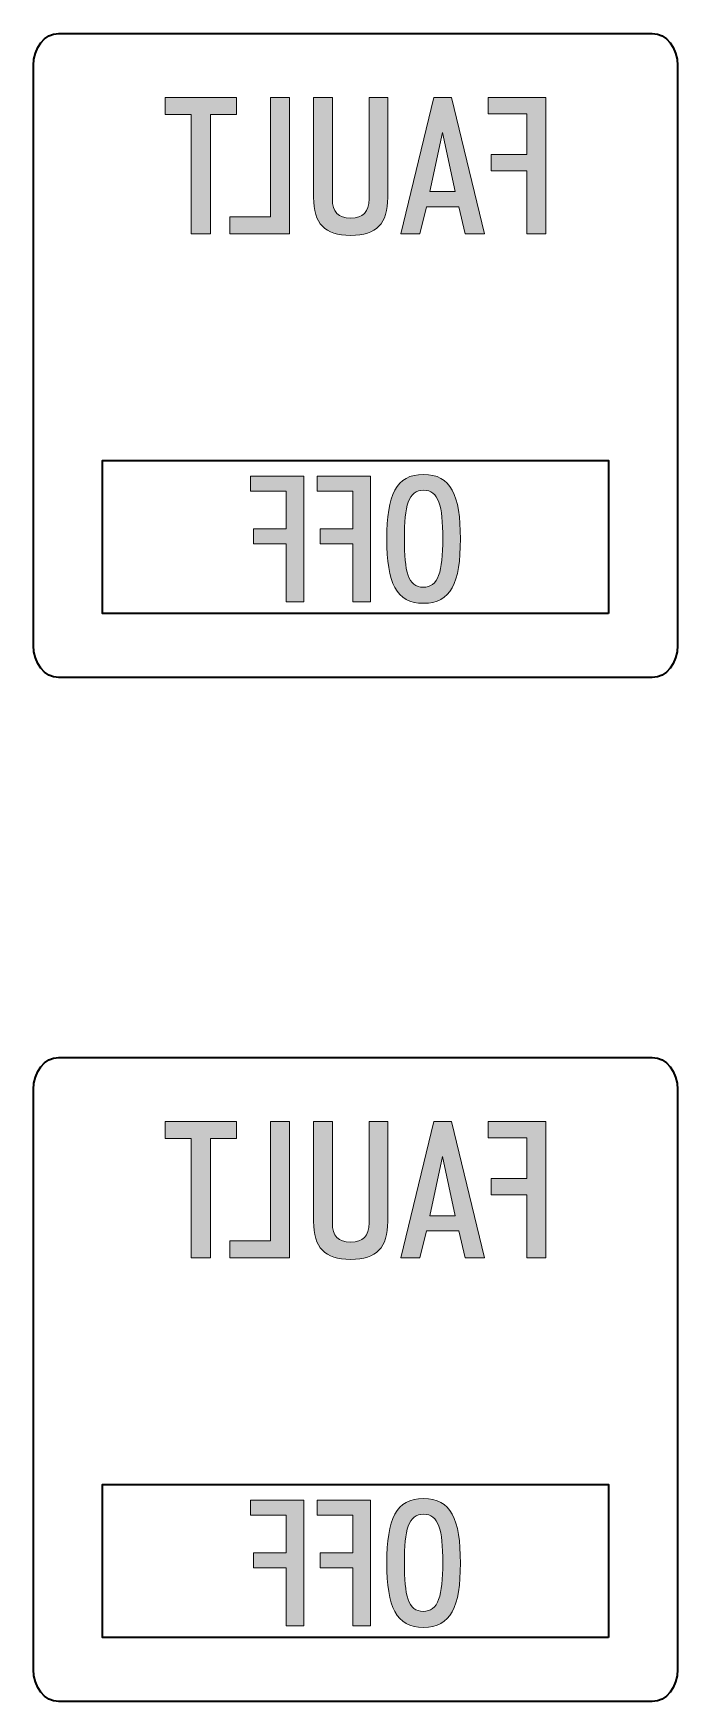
# Model space of a CAD drawing. Header units: millimetres. Extents: x 8 to 201, y 31 to 295.
# Drawn here: x 142.24 to 156.24, y 167.68 to 203.94 of the extents above; entities that cross this region are included whole.
import ezdxf

# ---------------------------------------------------------------- set-up
doc = ezdxf.new("R2010")
doc.units = ezdxf.units.MM
doc.header["$MEASUREMENT"] = 0
doc.layers.add('Layer 1', color=7, linetype='Continuous', lineweight=0)

# ---------------------------------------------------------------- blocks, each defined once
blk = doc.blocks.new('Block_80')
at = {"layer": 'Layer 1', "true_color": 0x1d1e1b, "transparency": 33554687}
h = blk.add_hatch(color=250, dxfattribs=at)
h.dxf.hatch_style = 2
edge = h.paths.add_edge_path()
edge.add_spline(control_points=[(151.133, 192.958), (151.133, 193.675), (151.042, 194.012), (150.714, 194.012), (150.386, 194.012), (150.299, 193.675), (150.299, 192.958), (150.299, 192.242), (150.374, 191.901), (150.71, 191.901), (151.034, 191.901), (151.133, 192.238), (151.133, 192.958)], knot_values=[0, 0, 0, 0, 1, 1, 1, 2, 2, 2, 3, 3, 3, 4, 4, 4, 4], degree=3, periodic=0)
edge = h.paths.add_edge_path()
edge.add_spline(control_points=[(151.516, 192.951), (151.516, 191.993), (151.307, 191.553), (150.714, 191.553), (150.121, 191.553), (149.916, 191.997), (149.916, 192.951), (149.916, 193.908), (150.121, 194.353), (150.714, 194.353), (151.307, 194.353), (151.516, 193.908), (151.516, 192.951)], knot_values=[0, 0, 0, 0, 1, 1, 1, 2, 2, 2, 3, 3, 3, 4, 4, 4, 4], degree=3, periodic=0)
h = blk.add_hatch(color=250, dxfattribs=at)
h.dxf.hatch_style = 2
edge = h.paths.add_edge_path()
edge.add_spline(control_points=[(148.11, 191.587), (148.11, 191.587), (147.731, 191.587), (147.731, 191.587), (147.731, 191.587), (147.731, 192.847), (147.731, 192.847), (147.731, 192.847), (147.019, 192.847), (147.019, 192.847), (147.019, 192.847), (147.019, 193.173), (147.019, 193.173), (147.019, 193.173), (147.731, 193.173), (147.731, 193.173), (147.731, 193.173), (147.731, 193.989), (147.731, 193.989), (147.731, 193.989), (146.956, 193.989), (146.956, 193.989), (146.956, 193.989), (146.956, 194.318), (146.956, 194.318), (146.956, 194.318), (148.11, 194.318), (148.11, 194.318), (148.11, 194.318), (148.11, 191.587), (148.11, 191.587)], knot_values=[0, 0, 0, 0, 1, 1, 1, 2, 2, 2, 3, 3, 3, 4, 4, 4, 5, 5, 5, 6, 6, 6, 7, 7, 7, 8, 8, 8, 9, 9, 9, 10, 10, 10, 10], degree=3, periodic=0)
h = blk.add_hatch(color=250, dxfattribs=at)
h.dxf.hatch_style = 2
edge = h.paths.add_edge_path()
edge.add_spline(control_points=[(149.56, 191.587), (149.56, 191.587), (149.181, 191.587), (149.181, 191.587), (149.181, 191.587), (149.181, 192.847), (149.181, 192.847), (149.181, 192.847), (148.47, 192.847), (148.47, 192.847), (148.47, 192.847), (148.47, 193.173), (148.47, 193.173), (148.47, 193.173), (149.181, 193.173), (149.181, 193.173), (149.181, 193.173), (149.181, 193.989), (149.181, 193.989), (149.181, 193.989), (148.406, 193.989), (148.406, 193.989), (148.406, 193.989), (148.406, 194.318), (148.406, 194.318), (148.406, 194.318), (149.56, 194.318), (149.56, 194.318), (149.56, 194.318), (149.56, 191.587), (149.56, 191.587)], knot_values=[0, 0, 0, 0, 1, 1, 1, 2, 2, 2, 3, 3, 3, 4, 4, 4, 5, 5, 5, 6, 6, 6, 7, 7, 7, 8, 8, 8, 9, 9, 9, 10, 10, 10, 10], degree=3, periodic=0)
at = {"layer": 'Layer 1'}
for points, knots in [([(151.516, 192.951), (151.516, 191.993), (151.307, 191.553), (150.714, 191.553), (150.121, 191.553), (149.916, 191.997), (149.916, 192.951), (149.916, 193.908), (150.121, 194.353), (150.714, 194.353), (151.307, 194.353), (151.516, 193.908), (151.516, 192.951)], [0, 0, 0, 0, 1, 1, 1, 2, 2, 2, 3, 3, 3, 4, 4, 4, 4]), ([(148.11, 191.587), (148.11, 191.587), (147.731, 191.587), (147.731, 191.587), (147.731, 191.587), (147.731, 192.847), (147.731, 192.847), (147.731, 192.847), (147.019, 192.847), (147.019, 192.847), (147.019, 192.847), (147.019, 193.173), (147.019, 193.173), (147.019, 193.173), (147.731, 193.173), (147.731, 193.173), (147.731, 193.173), (147.731, 193.989), (147.731, 193.989), (147.731, 193.989), (146.956, 193.989), (146.956, 193.989), (146.956, 193.989), (146.956, 194.318), (146.956, 194.318), (146.956, 194.318), (148.11, 194.318), (148.11, 194.318), (148.11, 194.318), (148.11, 191.587), (148.11, 191.587)], [0, 0, 0, 0, 1, 1, 1, 2, 2, 2, 3, 3, 3, 4, 4, 4, 5, 5, 5, 6, 6, 6, 7, 7, 7, 8, 8, 8, 9, 9, 9, 10, 10, 10, 10]), ([(149.56, 191.587), (149.56, 191.587), (149.181, 191.587), (149.181, 191.587), (149.181, 191.587), (149.181, 192.847), (149.181, 192.847), (149.181, 192.847), (148.47, 192.847), (148.47, 192.847), (148.47, 192.847), (148.47, 193.173), (148.47, 193.173), (148.47, 193.173), (149.181, 193.173), (149.181, 193.173), (149.181, 193.173), (149.181, 193.989), (149.181, 193.989), (149.181, 193.989), (148.406, 193.989), (148.406, 193.989), (148.406, 193.989), (148.406, 194.318), (148.406, 194.318), (148.406, 194.318), (149.56, 194.318), (149.56, 194.318), (149.56, 194.318), (149.56, 191.587), (149.56, 191.587)], [0, 0, 0, 0, 1, 1, 1, 2, 2, 2, 3, 3, 3, 4, 4, 4, 5, 5, 5, 6, 6, 6, 7, 7, 7, 8, 8, 8, 9, 9, 9, 10, 10, 10, 10]), ([(151.133, 192.958), (151.133, 193.675), (151.042, 194.012), (150.714, 194.012), (150.386, 194.012), (150.299, 193.675), (150.299, 192.958), (150.299, 192.242), (150.374, 191.901), (150.71, 191.901), (151.034, 191.901), (151.133, 192.238), (151.133, 192.958)], [0, 0, 0, 0, 1, 1, 1, 2, 2, 2, 3, 3, 3, 4, 4, 4, 4])]:
    blk.add_open_spline(points, degree=3, knots=knots, dxfattribs=at)
blk = doc.blocks.new('Block_81')
at = {"layer": 'Layer 1', "true_color": 0x1d1e1b, "transparency": 33554687}
h = blk.add_hatch(color=250, dxfattribs=at)
h.dxf.hatch_style = 2
edge = h.paths.add_edge_path()
edge.add_spline(control_points=[(146.084, 199.585), (146.084, 199.585), (145.668, 199.585), (145.668, 199.585), (145.668, 199.585), (145.668, 202.178), (145.668, 202.178), (145.668, 202.178), (145.102, 202.178), (145.102, 202.178), (145.102, 202.178), (145.102, 202.548), (145.102, 202.548), (145.102, 202.548), (146.649, 202.548), (146.649, 202.548), (146.649, 202.548), (146.649, 202.178), (146.649, 202.178), (146.649, 202.178), (146.084, 202.178), (146.084, 202.178), (146.084, 202.178), (146.084, 199.585), (146.084, 199.585)], knot_values=[0, 0, 0, 0, 1, 1, 1, 2, 2, 2, 3, 3, 3, 4, 4, 4, 5, 5, 5, 6, 6, 6, 7, 7, 7, 8, 8, 8, 8], degree=3, periodic=0)
h = blk.add_hatch(color=250, dxfattribs=at)
h.dxf.hatch_style = 2
edge = h.paths.add_edge_path()
edge.add_spline(control_points=[(147.802, 199.585), (147.802, 199.585), (146.508, 199.585), (146.508, 199.585), (146.508, 199.585), (146.508, 199.955), (146.508, 199.955), (146.508, 199.955), (147.391, 199.955), (147.391, 199.955), (147.391, 199.955), (147.391, 202.548), (147.391, 202.548), (147.391, 202.548), (147.802, 202.548), (147.802, 202.548), (147.802, 202.548), (147.802, 199.585), (147.802, 199.585)], knot_values=[0, 0, 0, 0, 1, 1, 1, 2, 2, 2, 3, 3, 3, 4, 4, 4, 5, 5, 5, 6, 6, 6, 6], degree=3, periodic=0)
h = blk.add_hatch(color=250, dxfattribs=at)
h.dxf.hatch_style = 2
edge = h.paths.add_edge_path()
edge.add_spline(control_points=[(149.937, 200.375), (149.937, 199.805), (149.693, 199.548), (149.131, 199.548), (148.57, 199.548), (148.325, 199.805), (148.325, 200.375), (148.325, 200.375), (148.325, 202.548), (148.325, 202.548), (148.325, 202.548), (148.733, 202.548), (148.733, 202.548), (148.733, 202.548), (148.733, 200.341), (148.733, 200.341), (148.733, 200.059), (148.861, 199.926), (149.131, 199.926), (149.401, 199.926), (149.53, 200.059), (149.53, 200.341), (149.53, 200.341), (149.53, 202.548), (149.53, 202.548), (149.53, 202.548), (149.937, 202.548), (149.937, 202.548), (149.937, 202.548), (149.937, 200.375), (149.937, 200.375)], knot_values=[0, 0, 0, 0, 1, 1, 1, 2, 2, 2, 3, 3, 3, 4, 4, 4, 5, 5, 5, 6, 6, 6, 7, 7, 7, 8, 8, 8, 9, 9, 9, 10, 10, 10, 10], degree=3, periodic=0)
h = blk.add_hatch(color=250, dxfattribs=at)
h.dxf.hatch_style = 2
edge = h.paths.add_edge_path()
edge.add_spline(control_points=[(151.129, 201.783), (151.129, 201.783), (150.854, 200.499), (150.854, 200.499), (150.854, 200.499), (151.403, 200.499), (151.403, 200.499), (151.403, 200.499), (151.129, 201.783), (151.129, 201.783)], knot_values=[0, 0, 0, 0, 1, 1, 1, 2, 2, 2, 3, 3, 3, 3], degree=3, periodic=0)
edge = h.paths.add_edge_path()
edge.add_spline(control_points=[(152.037, 199.585), (152.037, 199.585), (151.622, 199.585), (151.622, 199.585), (151.622, 199.585), (151.48, 200.167), (151.48, 200.167), (151.48, 200.167), (150.781, 200.167), (150.781, 200.167), (150.781, 200.167), (150.636, 199.585), (150.636, 199.585), (150.636, 199.585), (150.22, 199.585), (150.22, 199.585), (150.22, 199.585), (150.936, 202.548), (150.936, 202.548), (150.936, 202.548), (151.321, 202.548), (151.321, 202.548), (151.321, 202.548), (152.037, 199.585), (152.037, 199.585)], knot_values=[0, 0, 0, 0, 1, 1, 1, 2, 2, 2, 3, 3, 3, 4, 4, 4, 5, 5, 5, 6, 6, 6, 7, 7, 7, 8, 8, 8, 8], degree=3, periodic=0)
h = blk.add_hatch(color=250, dxfattribs=at)
h.dxf.hatch_style = 2
edge = h.paths.add_edge_path()
edge.add_spline(control_points=[(153.37, 199.585), (153.37, 199.585), (152.959, 199.585), (152.959, 199.585), (152.959, 199.585), (152.959, 200.952), (152.959, 200.952), (152.959, 200.952), (152.187, 200.952), (152.187, 200.952), (152.187, 200.952), (152.187, 201.305), (152.187, 201.305), (152.187, 201.305), (152.959, 201.305), (152.959, 201.305), (152.959, 201.305), (152.959, 202.19), (152.959, 202.19), (152.959, 202.19), (152.119, 202.19), (152.119, 202.19), (152.119, 202.19), (152.119, 202.548), (152.119, 202.548), (152.119, 202.548), (153.37, 202.548), (153.37, 202.548), (153.37, 202.548), (153.37, 199.585), (153.37, 199.585)], knot_values=[0, 0, 0, 0, 1, 1, 1, 2, 2, 2, 3, 3, 3, 4, 4, 4, 5, 5, 5, 6, 6, 6, 7, 7, 7, 8, 8, 8, 9, 9, 9, 10, 10, 10, 10], degree=3, periodic=0)
at = {"layer": 'Layer 1'}
for points, knots in [([(146.084, 199.585), (146.084, 199.585), (145.668, 199.585), (145.668, 199.585), (145.668, 199.585), (145.668, 202.178), (145.668, 202.178), (145.668, 202.178), (145.102, 202.178), (145.102, 202.178), (145.102, 202.178), (145.102, 202.548), (145.102, 202.548), (145.102, 202.548), (146.649, 202.548), (146.649, 202.548), (146.649, 202.548), (146.649, 202.178), (146.649, 202.178), (146.649, 202.178), (146.084, 202.178), (146.084, 202.178), (146.084, 202.178), (146.084, 199.585), (146.084, 199.585)], [0, 0, 0, 0, 1, 1, 1, 2, 2, 2, 3, 3, 3, 4, 4, 4, 5, 5, 5, 6, 6, 6, 7, 7, 7, 8, 8, 8, 8]), ([(147.802, 199.585), (147.802, 199.585), (146.508, 199.585), (146.508, 199.585), (146.508, 199.585), (146.508, 199.955), (146.508, 199.955), (146.508, 199.955), (147.391, 199.955), (147.391, 199.955), (147.391, 199.955), (147.391, 202.548), (147.391, 202.548), (147.391, 202.548), (147.802, 202.548), (147.802, 202.548), (147.802, 202.548), (147.802, 199.585), (147.802, 199.585)], [0, 0, 0, 0, 1, 1, 1, 2, 2, 2, 3, 3, 3, 4, 4, 4, 5, 5, 5, 6, 6, 6, 6]), ([(149.937, 200.375), (149.937, 199.805), (149.693, 199.548), (149.131, 199.548), (148.57, 199.548), (148.325, 199.805), (148.325, 200.375), (148.325, 200.375), (148.325, 202.548), (148.325, 202.548), (148.325, 202.548), (148.733, 202.548), (148.733, 202.548), (148.733, 202.548), (148.733, 200.341), (148.733, 200.341), (148.733, 200.059), (148.861, 199.926), (149.131, 199.926), (149.401, 199.926), (149.53, 200.059), (149.53, 200.341), (149.53, 200.341), (149.53, 202.548), (149.53, 202.548), (149.53, 202.548), (149.937, 202.548), (149.937, 202.548), (149.937, 202.548), (149.937, 200.375), (149.937, 200.375)], [0, 0, 0, 0, 1, 1, 1, 2, 2, 2, 3, 3, 3, 4, 4, 4, 5, 5, 5, 6, 6, 6, 7, 7, 7, 8, 8, 8, 9, 9, 9, 10, 10, 10, 10]), ([(152.037, 199.585), (152.037, 199.585), (151.622, 199.585), (151.622, 199.585), (151.622, 199.585), (151.48, 200.167), (151.48, 200.167), (151.48, 200.167), (150.781, 200.167), (150.781, 200.167), (150.781, 200.167), (150.636, 199.585), (150.636, 199.585), (150.636, 199.585), (150.22, 199.585), (150.22, 199.585), (150.22, 199.585), (150.936, 202.548), (150.936, 202.548), (150.936, 202.548), (151.321, 202.548), (151.321, 202.548), (151.321, 202.548), (152.037, 199.585), (152.037, 199.585)], [0, 0, 0, 0, 1, 1, 1, 2, 2, 2, 3, 3, 3, 4, 4, 4, 5, 5, 5, 6, 6, 6, 7, 7, 7, 8, 8, 8, 8]), ([(153.37, 199.585), (153.37, 199.585), (152.959, 199.585), (152.959, 199.585), (152.959, 199.585), (152.959, 200.952), (152.959, 200.952), (152.959, 200.952), (152.187, 200.952), (152.187, 200.952), (152.187, 200.952), (152.187, 201.305), (152.187, 201.305), (152.187, 201.305), (152.959, 201.305), (152.959, 201.305), (152.959, 201.305), (152.959, 202.19), (152.959, 202.19), (152.959, 202.19), (152.119, 202.19), (152.119, 202.19), (152.119, 202.19), (152.119, 202.548), (152.119, 202.548), (152.119, 202.548), (153.37, 202.548), (153.37, 202.548), (153.37, 202.548), (153.37, 199.585), (153.37, 199.585)], [0, 0, 0, 0, 1, 1, 1, 2, 2, 2, 3, 3, 3, 4, 4, 4, 5, 5, 5, 6, 6, 6, 7, 7, 7, 8, 8, 8, 9, 9, 9, 10, 10, 10, 10]), ([(151.129, 201.783), (151.129, 201.783), (150.854, 200.499), (150.854, 200.499), (150.854, 200.499), (151.403, 200.499), (151.403, 200.499), (151.403, 200.499), (151.129, 201.783), (151.129, 201.783)], [0, 0, 0, 0, 1, 1, 1, 2, 2, 2, 3, 3, 3, 3])]:
    blk.add_open_spline(points, degree=3, knots=knots, dxfattribs=at)
blk = doc.blocks.new('Block_100')
at = {"layer": 'Layer 1', "true_color": 0x1d1e1b, "transparency": 33554687}
h = blk.add_hatch(color=250, dxfattribs=at)
h.dxf.hatch_style = 2
edge = h.paths.add_edge_path()
edge.add_spline(control_points=[(148.11, 169.333), (148.11, 169.333), (147.731, 169.333), (147.731, 169.333), (147.731, 169.333), (147.731, 170.593), (147.731, 170.593), (147.731, 170.593), (147.019, 170.593), (147.019, 170.593), (147.019, 170.593), (147.019, 170.919), (147.019, 170.919), (147.019, 170.919), (147.731, 170.919), (147.731, 170.919), (147.731, 170.919), (147.731, 171.735), (147.731, 171.735), (147.731, 171.735), (146.956, 171.735), (146.956, 171.735), (146.956, 171.735), (146.956, 172.064), (146.956, 172.064), (146.956, 172.064), (148.11, 172.064), (148.11, 172.064), (148.11, 172.064), (148.11, 169.333), (148.11, 169.333)], knot_values=[0, 0, 0, 0, 1, 1, 1, 2, 2, 2, 3, 3, 3, 4, 4, 4, 5, 5, 5, 6, 6, 6, 7, 7, 7, 8, 8, 8, 9, 9, 9, 10, 10, 10, 10], degree=3, periodic=0)
h = blk.add_hatch(color=250, dxfattribs=at)
h.dxf.hatch_style = 2
edge = h.paths.add_edge_path()
edge.add_spline(control_points=[(149.56, 169.333), (149.56, 169.333), (149.181, 169.333), (149.181, 169.333), (149.181, 169.333), (149.181, 170.593), (149.181, 170.593), (149.181, 170.593), (148.47, 170.593), (148.47, 170.593), (148.47, 170.593), (148.47, 170.919), (148.47, 170.919), (148.47, 170.919), (149.181, 170.919), (149.181, 170.919), (149.181, 170.919), (149.181, 171.735), (149.181, 171.735), (149.181, 171.735), (148.406, 171.735), (148.406, 171.735), (148.406, 171.735), (148.406, 172.064), (148.406, 172.064), (148.406, 172.064), (149.56, 172.064), (149.56, 172.064), (149.56, 172.064), (149.56, 169.333), (149.56, 169.333)], knot_values=[0, 0, 0, 0, 1, 1, 1, 2, 2, 2, 3, 3, 3, 4, 4, 4, 5, 5, 5, 6, 6, 6, 7, 7, 7, 8, 8, 8, 9, 9, 9, 10, 10, 10, 10], degree=3, periodic=0)
h = blk.add_hatch(color=250, dxfattribs=at)
h.dxf.hatch_style = 2
edge = h.paths.add_edge_path()
edge.add_spline(control_points=[(151.133, 170.704), (151.133, 171.421), (151.042, 171.758), (150.714, 171.758), (150.386, 171.758), (150.299, 171.421), (150.299, 170.704), (150.299, 169.988), (150.374, 169.647), (150.71, 169.647), (151.034, 169.647), (151.133, 169.984), (151.133, 170.704)], knot_values=[0, 0, 0, 0, 1, 1, 1, 2, 2, 2, 3, 3, 3, 4, 4, 4, 4], degree=3, periodic=0)
edge = h.paths.add_edge_path()
edge.add_spline(control_points=[(151.516, 170.697), (151.516, 169.739), (151.307, 169.299), (150.714, 169.299), (150.121, 169.299), (149.916, 169.743), (149.916, 170.697), (149.916, 171.654), (150.121, 172.099), (150.714, 172.099), (151.307, 172.099), (151.516, 171.654), (151.516, 170.697)], knot_values=[0, 0, 0, 0, 1, 1, 1, 2, 2, 2, 3, 3, 3, 4, 4, 4, 4], degree=3, periodic=0)
at = {"layer": 'Layer 1'}
for points, knots in [([(148.11, 169.333), (148.11, 169.333), (147.731, 169.333), (147.731, 169.333), (147.731, 169.333), (147.731, 170.593), (147.731, 170.593), (147.731, 170.593), (147.019, 170.593), (147.019, 170.593), (147.019, 170.593), (147.019, 170.919), (147.019, 170.919), (147.019, 170.919), (147.731, 170.919), (147.731, 170.919), (147.731, 170.919), (147.731, 171.735), (147.731, 171.735), (147.731, 171.735), (146.956, 171.735), (146.956, 171.735), (146.956, 171.735), (146.956, 172.064), (146.956, 172.064), (146.956, 172.064), (148.11, 172.064), (148.11, 172.064), (148.11, 172.064), (148.11, 169.333), (148.11, 169.333)], [0, 0, 0, 0, 1, 1, 1, 2, 2, 2, 3, 3, 3, 4, 4, 4, 5, 5, 5, 6, 6, 6, 7, 7, 7, 8, 8, 8, 9, 9, 9, 10, 10, 10, 10]), ([(149.56, 169.333), (149.56, 169.333), (149.181, 169.333), (149.181, 169.333), (149.181, 169.333), (149.181, 170.593), (149.181, 170.593), (149.181, 170.593), (148.47, 170.593), (148.47, 170.593), (148.47, 170.593), (148.47, 170.919), (148.47, 170.919), (148.47, 170.919), (149.181, 170.919), (149.181, 170.919), (149.181, 170.919), (149.181, 171.735), (149.181, 171.735), (149.181, 171.735), (148.406, 171.735), (148.406, 171.735), (148.406, 171.735), (148.406, 172.064), (148.406, 172.064), (148.406, 172.064), (149.56, 172.064), (149.56, 172.064), (149.56, 172.064), (149.56, 169.333), (149.56, 169.333)], [0, 0, 0, 0, 1, 1, 1, 2, 2, 2, 3, 3, 3, 4, 4, 4, 5, 5, 5, 6, 6, 6, 7, 7, 7, 8, 8, 8, 9, 9, 9, 10, 10, 10, 10]), ([(151.516, 170.697), (151.516, 169.739), (151.307, 169.299), (150.714, 169.299), (150.121, 169.299), (149.916, 169.743), (149.916, 170.697), (149.916, 171.654), (150.121, 172.099), (150.714, 172.099), (151.307, 172.099), (151.516, 171.654), (151.516, 170.697)], [0, 0, 0, 0, 1, 1, 1, 2, 2, 2, 3, 3, 3, 4, 4, 4, 4]), ([(151.133, 170.704), (151.133, 171.421), (151.042, 171.758), (150.714, 171.758), (150.386, 171.758), (150.299, 171.421), (150.299, 170.704), (150.299, 169.988), (150.374, 169.647), (150.71, 169.647), (151.034, 169.647), (151.133, 169.984), (151.133, 170.704)], [0, 0, 0, 0, 1, 1, 1, 2, 2, 2, 3, 3, 3, 4, 4, 4, 4])]:
    blk.add_open_spline(points, degree=3, knots=knots, dxfattribs=at)
blk = doc.blocks.new('Block_101')
at = {"layer": 'Layer 1', "true_color": 0x1d1e1b, "transparency": 33554687}
h = blk.add_hatch(color=250, dxfattribs=at)
h.dxf.hatch_style = 2
edge = h.paths.add_edge_path()
edge.add_spline(control_points=[(146.084, 177.331), (146.084, 177.331), (145.668, 177.331), (145.668, 177.331), (145.668, 177.331), (145.668, 179.924), (145.668, 179.924), (145.668, 179.924), (145.102, 179.924), (145.102, 179.924), (145.102, 179.924), (145.102, 180.294), (145.102, 180.294), (145.102, 180.294), (146.649, 180.294), (146.649, 180.294), (146.649, 180.294), (146.649, 179.924), (146.649, 179.924), (146.649, 179.924), (146.084, 179.924), (146.084, 179.924), (146.084, 179.924), (146.084, 177.331), (146.084, 177.331)], knot_values=[0, 0, 0, 0, 1, 1, 1, 2, 2, 2, 3, 3, 3, 4, 4, 4, 5, 5, 5, 6, 6, 6, 7, 7, 7, 8, 8, 8, 8], degree=3, periodic=0)
h = blk.add_hatch(color=250, dxfattribs=at)
h.dxf.hatch_style = 2
edge = h.paths.add_edge_path()
edge.add_spline(control_points=[(147.802, 177.331), (147.802, 177.331), (146.508, 177.331), (146.508, 177.331), (146.508, 177.331), (146.508, 177.701), (146.508, 177.701), (146.508, 177.701), (147.391, 177.701), (147.391, 177.701), (147.391, 177.701), (147.391, 180.294), (147.391, 180.294), (147.391, 180.294), (147.802, 180.294), (147.802, 180.294), (147.802, 180.294), (147.802, 177.331), (147.802, 177.331)], knot_values=[0, 0, 0, 0, 1, 1, 1, 2, 2, 2, 3, 3, 3, 4, 4, 4, 5, 5, 5, 6, 6, 6, 6], degree=3, periodic=0)
h = blk.add_hatch(color=250, dxfattribs=at)
h.dxf.hatch_style = 2
edge = h.paths.add_edge_path()
edge.add_spline(control_points=[(149.937, 178.121), (149.937, 177.551), (149.693, 177.294), (149.131, 177.294), (148.57, 177.294), (148.325, 177.551), (148.325, 178.121), (148.325, 178.121), (148.325, 180.294), (148.325, 180.294), (148.325, 180.294), (148.733, 180.294), (148.733, 180.294), (148.733, 180.294), (148.733, 178.087), (148.733, 178.087), (148.733, 177.805), (148.861, 177.672), (149.131, 177.672), (149.401, 177.672), (149.53, 177.805), (149.53, 178.087), (149.53, 178.087), (149.53, 180.294), (149.53, 180.294), (149.53, 180.294), (149.937, 180.294), (149.937, 180.294), (149.937, 180.294), (149.937, 178.121), (149.937, 178.121)], knot_values=[0, 0, 0, 0, 1, 1, 1, 2, 2, 2, 3, 3, 3, 4, 4, 4, 5, 5, 5, 6, 6, 6, 7, 7, 7, 8, 8, 8, 9, 9, 9, 10, 10, 10, 10], degree=3, periodic=0)
h = blk.add_hatch(color=250, dxfattribs=at)
h.dxf.hatch_style = 2
edge = h.paths.add_edge_path()
edge.add_spline(control_points=[(151.129, 179.529), (151.129, 179.529), (150.854, 178.245), (150.854, 178.245), (150.854, 178.245), (151.403, 178.245), (151.403, 178.245), (151.403, 178.245), (151.129, 179.529), (151.129, 179.529)], knot_values=[0, 0, 0, 0, 1, 1, 1, 2, 2, 2, 3, 3, 3, 3], degree=3, periodic=0)
edge = h.paths.add_edge_path()
edge.add_spline(control_points=[(152.037, 177.331), (152.037, 177.331), (151.622, 177.331), (151.622, 177.331), (151.622, 177.331), (151.48, 177.913), (151.48, 177.913), (151.48, 177.913), (150.781, 177.913), (150.781, 177.913), (150.781, 177.913), (150.636, 177.331), (150.636, 177.331), (150.636, 177.331), (150.22, 177.331), (150.22, 177.331), (150.22, 177.331), (150.936, 180.294), (150.936, 180.294), (150.936, 180.294), (151.321, 180.294), (151.321, 180.294), (151.321, 180.294), (152.037, 177.331), (152.037, 177.331)], knot_values=[0, 0, 0, 0, 1, 1, 1, 2, 2, 2, 3, 3, 3, 4, 4, 4, 5, 5, 5, 6, 6, 6, 7, 7, 7, 8, 8, 8, 8], degree=3, periodic=0)
h = blk.add_hatch(color=250, dxfattribs=at)
h.dxf.hatch_style = 2
edge = h.paths.add_edge_path()
edge.add_spline(control_points=[(153.37, 177.331), (153.37, 177.331), (152.959, 177.331), (152.959, 177.331), (152.959, 177.331), (152.959, 178.698), (152.959, 178.698), (152.959, 178.698), (152.187, 178.698), (152.187, 178.698), (152.187, 178.698), (152.187, 179.051), (152.187, 179.051), (152.187, 179.051), (152.959, 179.051), (152.959, 179.051), (152.959, 179.051), (152.959, 179.936), (152.959, 179.936), (152.959, 179.936), (152.119, 179.936), (152.119, 179.936), (152.119, 179.936), (152.119, 180.294), (152.119, 180.294), (152.119, 180.294), (153.37, 180.294), (153.37, 180.294), (153.37, 180.294), (153.37, 177.331), (153.37, 177.331)], knot_values=[0, 0, 0, 0, 1, 1, 1, 2, 2, 2, 3, 3, 3, 4, 4, 4, 5, 5, 5, 6, 6, 6, 7, 7, 7, 8, 8, 8, 9, 9, 9, 10, 10, 10, 10], degree=3, periodic=0)
at = {"layer": 'Layer 1'}
for points, knots in [([(146.084, 177.331), (146.084, 177.331), (145.668, 177.331), (145.668, 177.331), (145.668, 177.331), (145.668, 179.924), (145.668, 179.924), (145.668, 179.924), (145.102, 179.924), (145.102, 179.924), (145.102, 179.924), (145.102, 180.294), (145.102, 180.294), (145.102, 180.294), (146.649, 180.294), (146.649, 180.294), (146.649, 180.294), (146.649, 179.924), (146.649, 179.924), (146.649, 179.924), (146.084, 179.924), (146.084, 179.924), (146.084, 179.924), (146.084, 177.331), (146.084, 177.331)], [0, 0, 0, 0, 1, 1, 1, 2, 2, 2, 3, 3, 3, 4, 4, 4, 5, 5, 5, 6, 6, 6, 7, 7, 7, 8, 8, 8, 8]), ([(147.802, 177.331), (147.802, 177.331), (146.508, 177.331), (146.508, 177.331), (146.508, 177.331), (146.508, 177.701), (146.508, 177.701), (146.508, 177.701), (147.391, 177.701), (147.391, 177.701), (147.391, 177.701), (147.391, 180.294), (147.391, 180.294), (147.391, 180.294), (147.802, 180.294), (147.802, 180.294), (147.802, 180.294), (147.802, 177.331), (147.802, 177.331)], [0, 0, 0, 0, 1, 1, 1, 2, 2, 2, 3, 3, 3, 4, 4, 4, 5, 5, 5, 6, 6, 6, 6]), ([(149.937, 178.121), (149.937, 177.551), (149.693, 177.294), (149.131, 177.294), (148.57, 177.294), (148.325, 177.551), (148.325, 178.121), (148.325, 178.121), (148.325, 180.294), (148.325, 180.294), (148.325, 180.294), (148.733, 180.294), (148.733, 180.294), (148.733, 180.294), (148.733, 178.087), (148.733, 178.087), (148.733, 177.805), (148.861, 177.672), (149.131, 177.672), (149.401, 177.672), (149.53, 177.805), (149.53, 178.087), (149.53, 178.087), (149.53, 180.294), (149.53, 180.294), (149.53, 180.294), (149.937, 180.294), (149.937, 180.294), (149.937, 180.294), (149.937, 178.121), (149.937, 178.121)], [0, 0, 0, 0, 1, 1, 1, 2, 2, 2, 3, 3, 3, 4, 4, 4, 5, 5, 5, 6, 6, 6, 7, 7, 7, 8, 8, 8, 9, 9, 9, 10, 10, 10, 10]), ([(152.037, 177.331), (152.037, 177.331), (151.622, 177.331), (151.622, 177.331), (151.622, 177.331), (151.48, 177.913), (151.48, 177.913), (151.48, 177.913), (150.781, 177.913), (150.781, 177.913), (150.781, 177.913), (150.636, 177.331), (150.636, 177.331), (150.636, 177.331), (150.22, 177.331), (150.22, 177.331), (150.22, 177.331), (150.936, 180.294), (150.936, 180.294), (150.936, 180.294), (151.321, 180.294), (151.321, 180.294), (151.321, 180.294), (152.037, 177.331), (152.037, 177.331)], [0, 0, 0, 0, 1, 1, 1, 2, 2, 2, 3, 3, 3, 4, 4, 4, 5, 5, 5, 6, 6, 6, 7, 7, 7, 8, 8, 8, 8]), ([(153.37, 177.331), (153.37, 177.331), (152.959, 177.331), (152.959, 177.331), (152.959, 177.331), (152.959, 178.698), (152.959, 178.698), (152.959, 178.698), (152.187, 178.698), (152.187, 178.698), (152.187, 178.698), (152.187, 179.051), (152.187, 179.051), (152.187, 179.051), (152.959, 179.051), (152.959, 179.051), (152.959, 179.051), (152.959, 179.936), (152.959, 179.936), (152.959, 179.936), (152.119, 179.936), (152.119, 179.936), (152.119, 179.936), (152.119, 180.294), (152.119, 180.294), (152.119, 180.294), (153.37, 180.294), (153.37, 180.294), (153.37, 180.294), (153.37, 177.331), (153.37, 177.331)], [0, 0, 0, 0, 1, 1, 1, 2, 2, 2, 3, 3, 3, 4, 4, 4, 5, 5, 5, 6, 6, 6, 7, 7, 7, 8, 8, 8, 9, 9, 9, 10, 10, 10, 10]), ([(151.129, 179.529), (151.129, 179.529), (150.854, 178.245), (150.854, 178.245), (150.854, 178.245), (151.403, 178.245), (151.403, 178.245), (151.403, 178.245), (151.129, 179.529), (151.129, 179.529)], [0, 0, 0, 0, 1, 1, 1, 2, 2, 2, 3, 3, 3, 3])]:
    blk.add_open_spline(points, degree=3, knots=knots, dxfattribs=at)

msp = doc.modelspace()

# ---------------------------------------------------------------- linework, layer by layer
at = {"layer": 'Layer 1', "color": 250, "lineweight": 35, "true_color": 0x1d1e1b}
for points in [[(154.736, 191.33), (143.736, 191.33), (143.736, 194.654), (154.736, 194.654)], [(154.736, 169.076), (143.736, 169.076), (143.736, 172.4), (154.736, 172.4)]]:
    msp.add_lwpolyline(points, close=True, dxfattribs=at)
at = {"layer": 'Layer 1', "color": 250, "lineweight": 35, "true_color": 0x1d1d1b}
for points in [[(155.686, 203.939), (155.686, 203.939), (142.786, 203.939), (142.786, 203.939), (142.484, 203.939), (142.236, 203.624), (142.236, 203.239), (142.236, 203.239), (142.236, 190.639), (142.236, 190.639), (142.236, 190.254), (142.484, 189.939), (142.786, 189.939), (142.786, 189.939), (155.686, 189.939), (155.686, 189.939), (155.989, 189.939), (156.236, 190.254), (156.236, 190.639), (156.236, 190.639), (156.236, 203.239), (156.236, 203.239), (156.236, 203.624), (155.989, 203.939), (155.686, 203.939)], [(155.686, 181.685), (155.686, 181.685), (142.786, 181.685), (142.786, 181.685), (142.484, 181.685), (142.236, 181.37), (142.236, 180.985), (142.236, 180.985), (142.236, 168.385), (142.236, 168.385), (142.236, 168), (142.484, 167.685), (142.786, 167.685), (142.786, 167.685), (155.686, 167.685), (155.686, 167.685), (155.989, 167.685), (156.236, 168), (156.236, 168.385), (156.236, 168.385), (156.236, 180.985), (156.236, 180.985), (156.236, 181.37), (155.989, 181.685), (155.686, 181.685)]]:
    msp.add_open_spline(points, degree=3, knots=[0, 0, 0, 0, 1, 1, 1, 2, 2, 2, 3, 3, 3, 4, 4, 4, 5, 5, 5, 6, 6, 6, 7, 7, 7, 8, 8, 8, 8], dxfattribs=at)

# ---------------------------------------------------------------- block references
at = {"layer": 'Layer 1'}
for name in ['Block_81', 'Block_80', 'Block_101', 'Block_100']:
    msp.add_blockref(name, (0, 0), dxfattribs=at)

doc.saveas('drawing.dxf')
